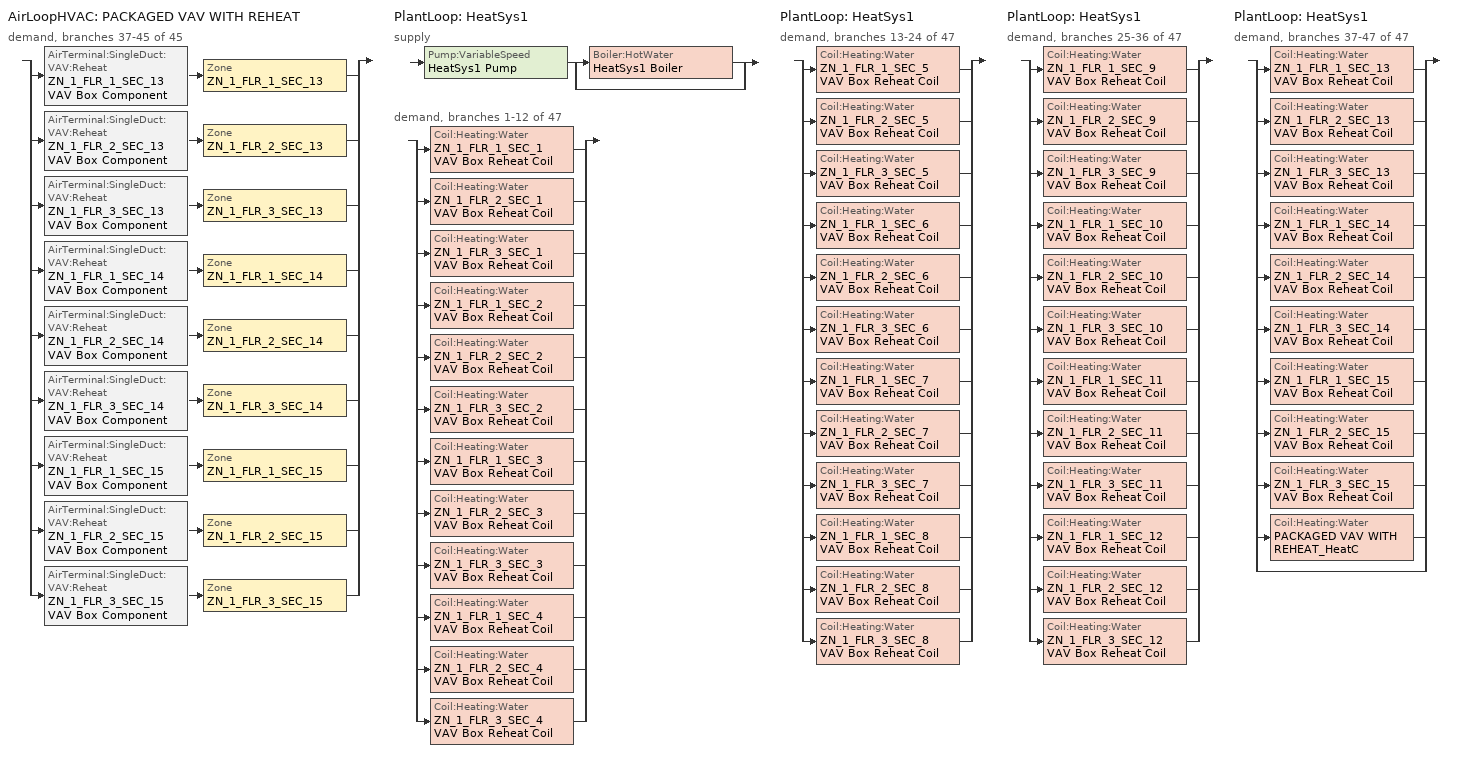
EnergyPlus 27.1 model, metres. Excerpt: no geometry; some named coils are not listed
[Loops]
AirLoopHVAC 'PACKAGED VAV WITH REHEAT'
 demand, branches 37-45 of 45: split
  | AirTerminal:SingleDuct:VAV:Reheat 'ZN_1_FLR_1_SEC_13 VAV Box Component' > Zone 'ZN_1_FLR_1_SEC_13'
  | AirTerminal:SingleDuct:VAV:Reheat 'ZN_1_FLR_2_SEC_13 VAV Box Component' > Zone 'ZN_1_FLR_2_SEC_13'
  | AirTerminal:SingleDuct:VAV:Reheat 'ZN_1_FLR_3_SEC_13 VAV Box Component' > Zone 'ZN_1_FLR_3_SEC_13'
  | AirTerminal:SingleDuct:VAV:Reheat 'ZN_1_FLR_1_SEC_14 VAV Box Component' > Zone 'ZN_1_FLR_1_SEC_14'
  | AirTerminal:SingleDuct:VAV:Reheat 'ZN_1_FLR_2_SEC_14 VAV Box Component' > Zone 'ZN_1_FLR_2_SEC_14'
  | AirTerminal:SingleDuct:VAV:Reheat 'ZN_1_FLR_3_SEC_14 VAV Box Component' > Zone 'ZN_1_FLR_3_SEC_14'
  | AirTerminal:SingleDuct:VAV:Reheat 'ZN_1_FLR_1_SEC_15 VAV Box Component' > Zone 'ZN_1_FLR_1_SEC_15'
  | AirTerminal:SingleDuct:VAV:Reheat 'ZN_1_FLR_2_SEC_15 VAV Box Component' > Zone 'ZN_1_FLR_2_SEC_15'
  | AirTerminal:SingleDuct:VAV:Reheat 'ZN_1_FLR_3_SEC_15 VAV Box Component' > Zone 'ZN_1_FLR_3_SEC_15'
PlantLoop 'HeatSys1'
 supply: Pump:VariableSpeed 'HeatSys1 Pump' > split
  | Boiler:HotWater 'HeatSys1 Boiler'
  | bypass
 demand, branches 1-12 of 47: split
  | Coil:Heating:Water 'ZN_1_FLR_1_SEC_1 VAV Box Reheat Coil'
  | Coil:Heating:Water 'ZN_1_FLR_2_SEC_1 VAV Box Reheat Coil'
  | Coil:Heating:Water 'ZN_1_FLR_3_SEC_1 VAV Box Reheat Coil'
  | Coil:Heating:Water 'ZN_1_FLR_1_SEC_2 VAV Box Reheat Coil'
  | Coil:Heating:Water 'ZN_1_FLR_2_SEC_2 VAV Box Reheat Coil'
  | Coil:Heating:Water 'ZN_1_FLR_3_SEC_2 VAV Box Reheat Coil'
  | Coil:Heating:Water 'ZN_1_FLR_1_SEC_3 VAV Box Reheat Coil'
  | Coil:Heating:Water 'ZN_1_FLR_2_SEC_3 VAV Box Reheat Coil'
  | Coil:Heating:Water 'ZN_1_FLR_3_SEC_3 VAV Box Reheat Coil'
  | Coil:Heating:Water 'ZN_1_FLR_1_SEC_4 VAV Box Reheat Coil'
  | Coil:Heating:Water 'ZN_1_FLR_2_SEC_4 VAV Box Reheat Coil'
  | Coil:Heating:Water 'ZN_1_FLR_3_SEC_4 VAV Box Reheat Coil'
PlantLoop 'HeatSys1'
 demand, branches 13-24 of 47: split
  | Coil:Heating:Water 'ZN_1_FLR_1_SEC_5 VAV Box Reheat Coil'
  | Coil:Heating:Water 'ZN_1_FLR_2_SEC_5 VAV Box Reheat Coil'
  | Coil:Heating:Water 'ZN_1_FLR_3_SEC_5 VAV Box Reheat Coil'
  | Coil:Heating:Water 'ZN_1_FLR_1_SEC_6 VAV Box Reheat Coil'
  | Coil:Heating:Water 'ZN_1_FLR_2_SEC_6 VAV Box Reheat Coil'
  | Coil:Heating:Water 'ZN_1_FLR_3_SEC_6 VAV Box Reheat Coil'
  | Coil:Heating:Water 'ZN_1_FLR_1_SEC_7 VAV Box Reheat Coil'
  | Coil:Heating:Water 'ZN_1_FLR_2_SEC_7 VAV Box Reheat Coil'
  | Coil:Heating:Water 'ZN_1_FLR_3_SEC_7 VAV Box Reheat Coil'
  | Coil:Heating:Water 'ZN_1_FLR_1_SEC_8 VAV Box Reheat Coil'
  | Coil:Heating:Water 'ZN_1_FLR_2_SEC_8 VAV Box Reheat Coil'
  | Coil:Heating:Water 'ZN_1_FLR_3_SEC_8 VAV Box Reheat Coil'
PlantLoop 'HeatSys1'
 demand, branches 25-36 of 47: split
  | Coil:Heating:Water 'ZN_1_FLR_1_SEC_9 VAV Box Reheat Coil'
  | Coil:Heating:Water 'ZN_1_FLR_2_SEC_9 VAV Box Reheat Coil'
  | Coil:Heating:Water 'ZN_1_FLR_3_SEC_9 VAV Box Reheat Coil'
  | Coil:Heating:Water 'ZN_1_FLR_1_SEC_10 VAV Box Reheat Coil'
  | Coil:Heating:Water 'ZN_1_FLR_2_SEC_10 VAV Box Reheat Coil'
  | Coil:Heating:Water 'ZN_1_FLR_3_SEC_10 VAV Box Reheat Coil'
  | Coil:Heating:Water 'ZN_1_FLR_1_SEC_11 VAV Box Reheat Coil'
  | Coil:Heating:Water 'ZN_1_FLR_2_SEC_11 VAV Box Reheat Coil'
  | Coil:Heating:Water 'ZN_1_FLR_3_SEC_11 VAV Box Reheat Coil'
  | Coil:Heating:Water 'ZN_1_FLR_1_SEC_12 VAV Box Reheat Coil'
  | Coil:Heating:Water 'ZN_1_FLR_2_SEC_12 VAV Box Reheat Coil'
  | Coil:Heating:Water 'ZN_1_FLR_3_SEC_12 VAV Box Reheat Coil'
PlantLoop 'HeatSys1'
 demand, branches 37-47 of 47: split
  | Coil:Heating:Water 'ZN_1_FLR_1_SEC_13 VAV Box Reheat Coil'
  | Coil:Heating:Water 'ZN_1_FLR_2_SEC_13 VAV Box Reheat Coil'
  | Coil:Heating:Water 'ZN_1_FLR_3_SEC_13 VAV Box Reheat Coil'
  | Coil:Heating:Water 'ZN_1_FLR_1_SEC_14 VAV Box Reheat Coil'
  | Coil:Heating:Water 'ZN_1_FLR_2_SEC_14 VAV Box Reheat Coil'
  | Coil:Heating:Water 'ZN_1_FLR_3_SEC_14 VAV Box Reheat Coil'
  | Coil:Heating:Water 'ZN_1_FLR_1_SEC_15 VAV Box Reheat Coil'
  | Coil:Heating:Water 'ZN_1_FLR_2_SEC_15 VAV Box Reheat Coil'
  | Coil:Heating:Water 'ZN_1_FLR_3_SEC_15 VAV Box Reheat Coil'
  | Coil:Heating:Water 'PACKAGED VAV WITH REHEAT_HeatC'
  | bypass
[ComponentCost:LineItem]
Name | Line Item Type | Item | Cost per Each {$} | Quantity | Cost per Unit of Output Capacity {$/kW}
Infiltration:ZN_1_FLR_1_SEC_13 | General | ZN_1_FLR_1_SEC_13 | 1 | 0.0954
People:ZN_1_FLR_1_SEC_13 | General | ZN_1_FLR_1_SEC_13 | 1 | 7.0708
LIGHTING EQUIP:ZN_1_FLR_1_SEC_13 | Lights | ZN_1_FLR_1_SEC_13 |  |  | 1
ELECTRIC EQUIPMENT:ZN_1_FLR_1_SEC_13:MiscPlug | General | ZN_1_FLR_1_SEC_13 | 1 | 1.4214
Infiltration:ZN_1_FLR_2_SEC_13 | General | ZN_1_FLR_2_SEC_13 | 1 | 0.0954
People:ZN_1_FLR_2_SEC_13 | General | ZN_1_FLR_2_SEC_13 | 1 | 7.0708
LIGHTING EQUIP:ZN_1_FLR_2_SEC_13 | Lights | ZN_1_FLR_2_SEC_13 |  |  | 1
ELECTRIC EQUIPMENT:ZN_1_FLR_2_SEC_13:MiscPlug | General | ZN_1_FLR_2_SEC_13 | 1 | 1.4214
Infiltration:ZN_1_FLR_3_SEC_13 | General | ZN_1_FLR_3_SEC_13 | 1 | 0.0954
People:ZN_1_FLR_3_SEC_13 | General | ZN_1_FLR_3_SEC_13 | 1 | 7.0708
LIGHTING EQUIP:ZN_1_FLR_3_SEC_13 | Lights | ZN_1_FLR_3_SEC_13 |  |  | 1
ELECTRIC EQUIPMENT:ZN_1_FLR_3_SEC_13:MiscPlug | General | ZN_1_FLR_3_SEC_13 | 1 | 1.4214
Infiltration:ZN_1_FLR_1_SEC_14 | General | ZN_1_FLR_1_SEC_14 | 1 | 0.0087
People:ZN_1_FLR_1_SEC_14 | General | ZN_1_FLR_1_SEC_14 | 1 | 0.6436
LIGHTING EQUIP:ZN_1_FLR_1_SEC_14 | Lights | ZN_1_FLR_1_SEC_14 |  |  | 1
ELECTRIC EQUIPMENT:ZN_1_FLR_1_SEC_14:MiscPlug | General | ZN_1_FLR_1_SEC_14 | 1 | 0.1294
Infiltration:ZN_1_FLR_2_SEC_14 | General | ZN_1_FLR_2_SEC_14 | 1 | 0.0087
People:ZN_1_FLR_2_SEC_14 | General | ZN_1_FLR_2_SEC_14 | 1 | 0.6436
LIGHTING EQUIP:ZN_1_FLR_2_SEC_14 | Lights | ZN_1_FLR_2_SEC_14 |  |  | 1
ELECTRIC EQUIPMENT:ZN_1_FLR_2_SEC_14:MiscPlug | General | ZN_1_FLR_2_SEC_14 | 1 | 0.1294
Infiltration:ZN_1_FLR_3_SEC_14 | General | ZN_1_FLR_3_SEC_14 | 1 | 0.0087
People:ZN_1_FLR_3_SEC_14 | General | ZN_1_FLR_3_SEC_14 | 1 | 0.6436
LIGHTING EQUIP:ZN_1_FLR_3_SEC_14 | Lights | ZN_1_FLR_3_SEC_14 |  |  | 1
ELECTRIC EQUIPMENT:ZN_1_FLR_3_SEC_14:MiscPlug | General | ZN_1_FLR_3_SEC_14 | 1 | 0.1294
Infiltration:ZN_1_FLR_1_SEC_15 | General | ZN_1_FLR_1_SEC_15 | 1 | 0.0954
People:ZN_1_FLR_1_SEC_15 | General | ZN_1_FLR_1_SEC_15 | 1 | 7.0708
LIGHTING EQUIP:ZN_1_FLR_1_SEC_15 | Lights | ZN_1_FLR_1_SEC_15 |  |  | 1
ELECTRIC EQUIPMENT:ZN_1_FLR_1_SEC_15:MiscPlug | General | ZN_1_FLR_1_SEC_15 | 1 | 1.4214
Infiltration:ZN_1_FLR_2_SEC_15 | General | ZN_1_FLR_2_SEC_15 | 1 | 0.0954
People:ZN_1_FLR_2_SEC_15 | General | ZN_1_FLR_2_SEC_15 | 1 | 7.0708
LIGHTING EQUIP:ZN_1_FLR_2_SEC_15 | Lights | ZN_1_FLR_2_SEC_15 |  |  | 1
ELECTRIC EQUIPMENT:ZN_1_FLR_2_SEC_15:MiscPlug | General | ZN_1_FLR_2_SEC_15 | 1 | 1.4214
Infiltration:ZN_1_FLR_3_SEC_15 | General | ZN_1_FLR_3_SEC_15 | 1 | 0.0954
People:ZN_1_FLR_3_SEC_15 | General | ZN_1_FLR_3_SEC_15 | 1 | 7.0708
LIGHTING EQUIP:ZN_1_FLR_3_SEC_15 | Lights | ZN_1_FLR_3_SEC_15 |  |  | 1
ELECTRIC EQUIPMENT:ZN_1_FLR_3_SEC_15:MiscPlug | General | ZN_1_FLR_3_SEC_15 | 1 | 1.4214
[Sizing:Zone] Zone Cooling Design Supply Air Temperature Input Method=SupplyAirTemperature; Zone Cooling Design Supply Air Temperature {C}=14; Zone Heating Design Supply Air Temperature Input Method=SupplyAirTemperature; Zone Heating Design Supply Air Temperature {C}=40; Zone Cooling Design Supply Air Humidity Ratio {kgWater/kgDryAir}=0.0085; Zone Heating Design Supply Air Humidity Ratio {kgWater/kgDryAir}=0.008; Zone Heating Sizing Factor=0; Zone Cooling Sizing Factor=0; Cooling Design Air Flow Method=DesignDay; Cooling Design Air Flow Rate {m3/s}=0; Cooling Minimum Air Flow {m3/s}=0; Cooling Minimum Air Flow Fraction=0; Heating Design Air Flow Method=DesignDay; Heating Design Air Flow Rate {m3/s}=0
Name | Design Specification Outdoor Air Object
ZN_1_FLR_1_SEC_13 | SZ DSOA ZN_1_FLR_1_SEC_13
ZN_1_FLR_2_SEC_13 | SZ DSOA ZN_1_FLR_2_SEC_13
ZN_1_FLR_3_SEC_13 | SZ DSOA ZN_1_FLR_3_SEC_13
ZN_1_FLR_1_SEC_14 | SZ DSOA ZN_1_FLR_1_SEC_14
ZN_1_FLR_2_SEC_14 | SZ DSOA ZN_1_FLR_2_SEC_14
ZN_1_FLR_3_SEC_14 | SZ DSOA ZN_1_FLR_3_SEC_14
ZN_1_FLR_1_SEC_15 | SZ DSOA ZN_1_FLR_1_SEC_15
ZN_1_FLR_2_SEC_15 | SZ DSOA ZN_1_FLR_2_SEC_15
ZN_1_FLR_3_SEC_15 | SZ DSOA ZN_1_FLR_3_SEC_15
[DesignSpecification:OutdoorAir] Outdoor Air Method=Flow/Zone; Outdoor Air Flow per Zone Floor Area {m3/s-m2}=0
Name | Outdoor Air Flow per Zone {m3/s}
SZ DSOA ZN_1_FLR_1_SEC_13; SZ DSOA ZN_1_FLR_2_SEC_13; SZ DSOA ZN_1_FLR_3_SEC_13; SZ DSOA ZN_1_FLR_1_SEC_15; SZ DSOA ZN_1_FLR_2_SEC_15; SZ DSOA ZN_1_FLR_3_SEC_15 | 0.070939
SZ DSOA ZN_1_FLR_1_SEC_14; SZ DSOA ZN_1_FLR_2_SEC_14; SZ DSOA ZN_1_FLR_3_SEC_14 | 0.00645702
[ZoneControl:Thermostat] Control Type Schedule=Dual Zone Control Type Sched
Name | Zone or ZoneList | Control 1
ZN_1_FLR_1_SEC_13 Thermostat | ZN_1_FLR_1_SEC_13 | ZN_1_FLR_1_SEC_13 DualSPSched
ZN_1_FLR_2_SEC_13 Thermostat | ZN_1_FLR_2_SEC_13 | ZN_1_FLR_2_SEC_13 DualSPSched
ZN_1_FLR_3_SEC_13 Thermostat | ZN_1_FLR_3_SEC_13 | ZN_1_FLR_3_SEC_13 DualSPSched
ZN_1_FLR_1_SEC_14 Thermostat | ZN_1_FLR_1_SEC_14 | ZN_1_FLR_1_SEC_14 DualSPSched
ZN_1_FLR_2_SEC_14 Thermostat | ZN_1_FLR_2_SEC_14 | ZN_1_FLR_2_SEC_14 DualSPSched
ZN_1_FLR_3_SEC_14 Thermostat | ZN_1_FLR_3_SEC_14 | ZN_1_FLR_3_SEC_14 DualSPSched
ZN_1_FLR_1_SEC_15 Thermostat | ZN_1_FLR_1_SEC_15 | ZN_1_FLR_1_SEC_15 DualSPSched
ZN_1_FLR_2_SEC_15 Thermostat | ZN_1_FLR_2_SEC_15 | ZN_1_FLR_2_SEC_15 DualSPSched
ZN_1_FLR_3_SEC_15 Thermostat | ZN_1_FLR_3_SEC_15 | ZN_1_FLR_3_SEC_15 DualSPSched
[ThermostatSetpoint:DualSetpoint] Heating Setpoint Temperature Schedule=HtgSetP_Sch; Cooling Setpoint Temperature Schedule=ClgSetP_Sch
ZN_1_FLR_1_SEC_13 DualSPSched; ZN_1_FLR_2_SEC_13 DualSPSched; ZN_1_FLR_3_SEC_13 DualSPSched; ZN_1_FLR_1_SEC_14 DualSPSched; ZN_1_FLR_2_SEC_14 DualSPSched; ZN_1_FLR_3_SEC_14 DualSPSched; ZN_1_FLR_1_SEC_15 DualSPSched; ZN_1_FLR_2_SEC_15 DualSPSched; ZN_1_FLR_3_SEC_15 DualSPSched
[Zone equipment]
ZN_1_FLR_1_SEC_13: ZN_1_FLR_1_SEC_13 VAV Box Component
ZN_1_FLR_2_SEC_13: ZN_1_FLR_2_SEC_13 VAV Box Component
ZN_1_FLR_3_SEC_13: ZN_1_FLR_3_SEC_13 VAV Box Component
ZN_1_FLR_1_SEC_14: ZN_1_FLR_1_SEC_14 VAV Box Component
ZN_1_FLR_2_SEC_14: ZN_1_FLR_2_SEC_14 VAV Box Component
ZN_1_FLR_3_SEC_14: ZN_1_FLR_3_SEC_14 VAV Box Component
ZN_1_FLR_1_SEC_15: ZN_1_FLR_1_SEC_15 VAV Box Component
ZN_1_FLR_2_SEC_15: ZN_1_FLR_2_SEC_15 VAV Box Component
ZN_1_FLR_3_SEC_15: ZN_1_FLR_3_SEC_15 VAV Box Component
[AirTerminal:SingleDuct:VAV:Reheat] Availability Schedule=ALWAYS_ON; Maximum Air Flow Rate {m3/s}=AUTOSIZE; Zone Minimum Air Flow Input Method=Constant; Constant Minimum Air Flow Fraction=0.3; Maximum Hot Water or Steam Flow Rate {m3/s}=AUTOSIZE; Minimum Hot Water or Steam Flow Rate {m3/s}=0; Convergence Tolerance=0.001; Damper Heating Action=Reverse
Name | Reheat Coil
ZN_1_FLR_1_SEC_13 VAV Box Component | ZN_1_FLR_1_SEC_13 VAV Box Reheat Coil
ZN_1_FLR_2_SEC_13 VAV Box Component | ZN_1_FLR_2_SEC_13 VAV Box Reheat Coil
ZN_1_FLR_3_SEC_13 VAV Box Component | ZN_1_FLR_3_SEC_13 VAV Box Reheat Coil
ZN_1_FLR_1_SEC_14 VAV Box Component | ZN_1_FLR_1_SEC_14 VAV Box Reheat Coil
ZN_1_FLR_2_SEC_14 VAV Box Component | ZN_1_FLR_2_SEC_14 VAV Box Reheat Coil
ZN_1_FLR_3_SEC_14 VAV Box Component | ZN_1_FLR_3_SEC_14 VAV Box Reheat Coil
ZN_1_FLR_1_SEC_15 VAV Box Component | ZN_1_FLR_1_SEC_15 VAV Box Reheat Coil
ZN_1_FLR_2_SEC_15 VAV Box Component | ZN_1_FLR_2_SEC_15 VAV Box Reheat Coil
ZN_1_FLR_3_SEC_15 VAV Box Component | ZN_1_FLR_3_SEC_15 VAV Box Reheat Coil
[Coil:Heating:Water] Availability Schedule=ALWAYS_ON; U-Factor Times Area Value {W/K}=AUTOSIZE; Maximum Water Flow Rate {m3/s}=AUTOSIZE; Performance Input Method=UFactorTimesAreaAndDesignWaterFlowRate; Rated Capacity {W}=AUTOSIZE; Rated Inlet Water Temperature {C}=82.2; Rated Inlet Air Temperature {C}=16.6; Rated Outlet Water Temperature {C}=71.1; Rated Outlet Air Temperature {C}=32.2
ZN_1_FLR_1_SEC_1 VAV Box Reheat Coil; ZN_1_FLR_2_SEC_1 VAV Box Reheat Coil; ZN_1_FLR_3_SEC_1 VAV Box Reheat Coil; ZN_1_FLR_1_SEC_2 VAV Box Reheat Coil; ZN_1_FLR_2_SEC_2 VAV Box Reheat Coil; ZN_1_FLR_3_SEC_2 VAV Box Reheat Coil; ZN_1_FLR_1_SEC_3 VAV Box Reheat Coil; ZN_1_FLR_2_SEC_3 VAV Box Reheat Coil; ZN_1_FLR_3_SEC_3 VAV Box Reheat Coil; ZN_1_FLR_1_SEC_4 VAV Box Reheat Coil; ZN_1_FLR_2_SEC_4 VAV Box Reheat Coil; ZN_1_FLR_3_SEC_4 VAV Box Reheat Coil; ZN_1_FLR_1_SEC_5 VAV Box Reheat Coil; ZN_1_FLR_2_SEC_5 VAV Box Reheat Coil; ZN_1_FLR_3_SEC_5 VAV Box Reheat Coil; ZN_1_FLR_1_SEC_6 VAV Box Reheat Coil; ZN_1_FLR_2_SEC_6 VAV Box Reheat Coil; ZN_1_FLR_3_SEC_6 VAV Box Reheat Coil; ZN_1_FLR_1_SEC_7 VAV Box Reheat Coil; ZN_1_FLR_2_SEC_7 VAV Box Reheat Coil; ZN_1_FLR_3_SEC_7 VAV Box Reheat Coil; ZN_1_FLR_1_SEC_8 VAV Box Reheat Coil; ZN_1_FLR_2_SEC_8 VAV Box Reheat Coil; ZN_1_FLR_3_SEC_8 VAV Box Reheat Coil; ZN_1_FLR_1_SEC_9 VAV Box Reheat Coil; ZN_1_FLR_2_SEC_9 VAV Box Reheat Coil; ZN_1_FLR_3_SEC_9 VAV Box Reheat Coil; ZN_1_FLR_1_SEC_10 VAV Box Reheat Coil; ZN_1_FLR_2_SEC_10 VAV Box Reheat Coil; ZN_1_FLR_3_SEC_10 VAV Box Reheat Coil; ZN_1_FLR_1_SEC_11 VAV Box Reheat Coil; ZN_1_FLR_2_SEC_11 VAV Box Reheat Coil; ZN_1_FLR_3_SEC_11 VAV Box Reheat Coil; ZN_1_FLR_1_SEC_12 VAV Box Reheat Coil; ZN_1_FLR_2_SEC_12 VAV Box Reheat Coil; ZN_1_FLR_3_SEC_12 VAV Box Reheat Coil; ZN_1_FLR_1_SEC_13 VAV Box Reheat Coil; ZN_1_FLR_2_SEC_13 VAV Box Reheat Coil; ZN_1_FLR_3_SEC_13 VAV Box Reheat Coil; ZN_1_FLR_1_SEC_14 VAV Box Reheat Coil; ZN_1_FLR_2_SEC_14 VAV Box Reheat Coil; ZN_1_FLR_3_SEC_14 VAV Box Reheat Coil; ZN_1_FLR_1_SEC_15 VAV Box Reheat Coil; ZN_1_FLR_2_SEC_15 VAV Box Reheat Coil; ZN_1_FLR_3_SEC_15 VAV Box Reheat Coil
[PlantLoop]
HeatSys1: Fluid Type=WATER; Plant Equipment Operation Scheme=HeatSys1 Loop Operation Scheme List; Maximum Loop Temperature {C}=100; Minimum Loop Temperature {C}=10; Maximum Loop Flow Rate {m3/s}=AUTOSIZE; Minimum Loop Flow Rate {m3/s}=0; Plant Loop Volume {m3}=AUTOSIZE; Load Distribution Scheme=Optimal
[Sizing:Plant]
HeatSys1: Loop Type=Heating; Design Loop Exit Temperature {C}=82; Loop Design Temperature Difference {deltaC}=11
[SetpointManager:Scheduled] Control Variable=Temperature; Schedule=HW-Loop-Temp-Schedule
Name | Setpoint Node or NodeList
HeatSys1 Loop Setpoint Manager | HeatSys1 Supply Outlet Node
HeatSys1 Boiler Setpoint Manager | HeatSys1 Supply Equipment Outlet Node
[PlantEquipmentOperationSchemes]
HeatSys1 Loop Operation Scheme List: Control Scheme 1=HeatSys1 Operation Scheme; Control Scheme 1 Schedule=PlantOnSched
[PlantEquipmentOperation:HeatingLoad]
HeatSys1 Operation Scheme: Load Range 1 Lower Limit {W}=0; Load Range 1 Upper Limit {W}=1000000000000000; Range 1 Equipment List=HeatSys1 Equipment List
[PlantEquipmentList]
HeatSys1 Equipment List: HeatSys1 Boiler
[Pump:VariableSpeed]
HeatSys1 Pump: Design Maximum Flow Rate {m3/s}=AUTOSIZE; Design Pump Head {Pa}=15000; Design Power Consumption {W}=AUTOSIZE; Motor Efficiency=0.9; Fraction of Motor Inefficiencies to Fluid Stream=0; Coefficient 1 of the Part Load Performance Curve=0; Coefficient 2 of the Part Load Performance Curve=1; Coefficient 3 of the Part Load Performance Curve=0; Coefficient 4 of the Part Load Performance Curve=0; Design Minimum Flow Rate {m3/s}=0; Pump Control Type=Intermittent
[Boiler:HotWater]
HeatSys1 Boiler: Fuel Type=NATURALGAS; Nominal Capacity {W}=AUTOSIZE; Nominal Thermal Efficiency=0.8; Efficiency Curve Temperature Evaluation Variable=LeavingBoiler; Normalized Boiler Efficiency Curve=HeatSys1 Boiler Efficiency Curve; Design Water Flow Rate {m3/s}=AUTOSIZE; Minimum Part Load Ratio=0; Maximum Part Load Ratio=1.2; Optimum Part Load Ratio=1; Water Outlet Upper Temperature Limit {C}=95; Boiler Flow Mode=LeavingSetpointModulated
[Schedule:Compact]
ALWAYS_ON; PlantOnSched: Through: 12/31, For: AllDays, Until: 24:00, 1
HTGSETP_SCH: Through: 12/31, For: Weekdays WinterDesignDay, Until: 06:00, 13, Until: 19:00, 21, Until: 24:00, 13, For SummerDesignDay, Until: 24:00, 13, For: Saturday, Until: 06:00, 13, Until: 13:00, 21, Until: 24:00, 13, For: Sunday Holidays AllOtherDays, Until: 24:00, 13
CLGSETP_SCH: Through: 12/31, For: Weekdays SummerDesignDay, Until: 06:00, 33, Until: 22:00, 24, Until: 24:00, 33, For: Saturday, Until: 06:00, 33, Until: 18:00, 24, Until: 24:00, 33, For WinterDesignDay, Until: 24:00, 33, For: Sunday Holidays AllOtherDays, Until: 24:00, 33
Dual Zone Control Type Sched: Through: 12/31, For: AllDays, Until: 24:00, 4
HW-Loop-Temp-Schedule: Through: 12/31, For: AllDays, Until: 24:00, 60
[Curve:Quadratic]
HeatSys1 Boiler Efficiency Curve: Coefficient1 Constant=1; Coefficient2 x=0; Coefficient3 x**2=0; Minimum Value of x=0; Maximum Value of x=1
